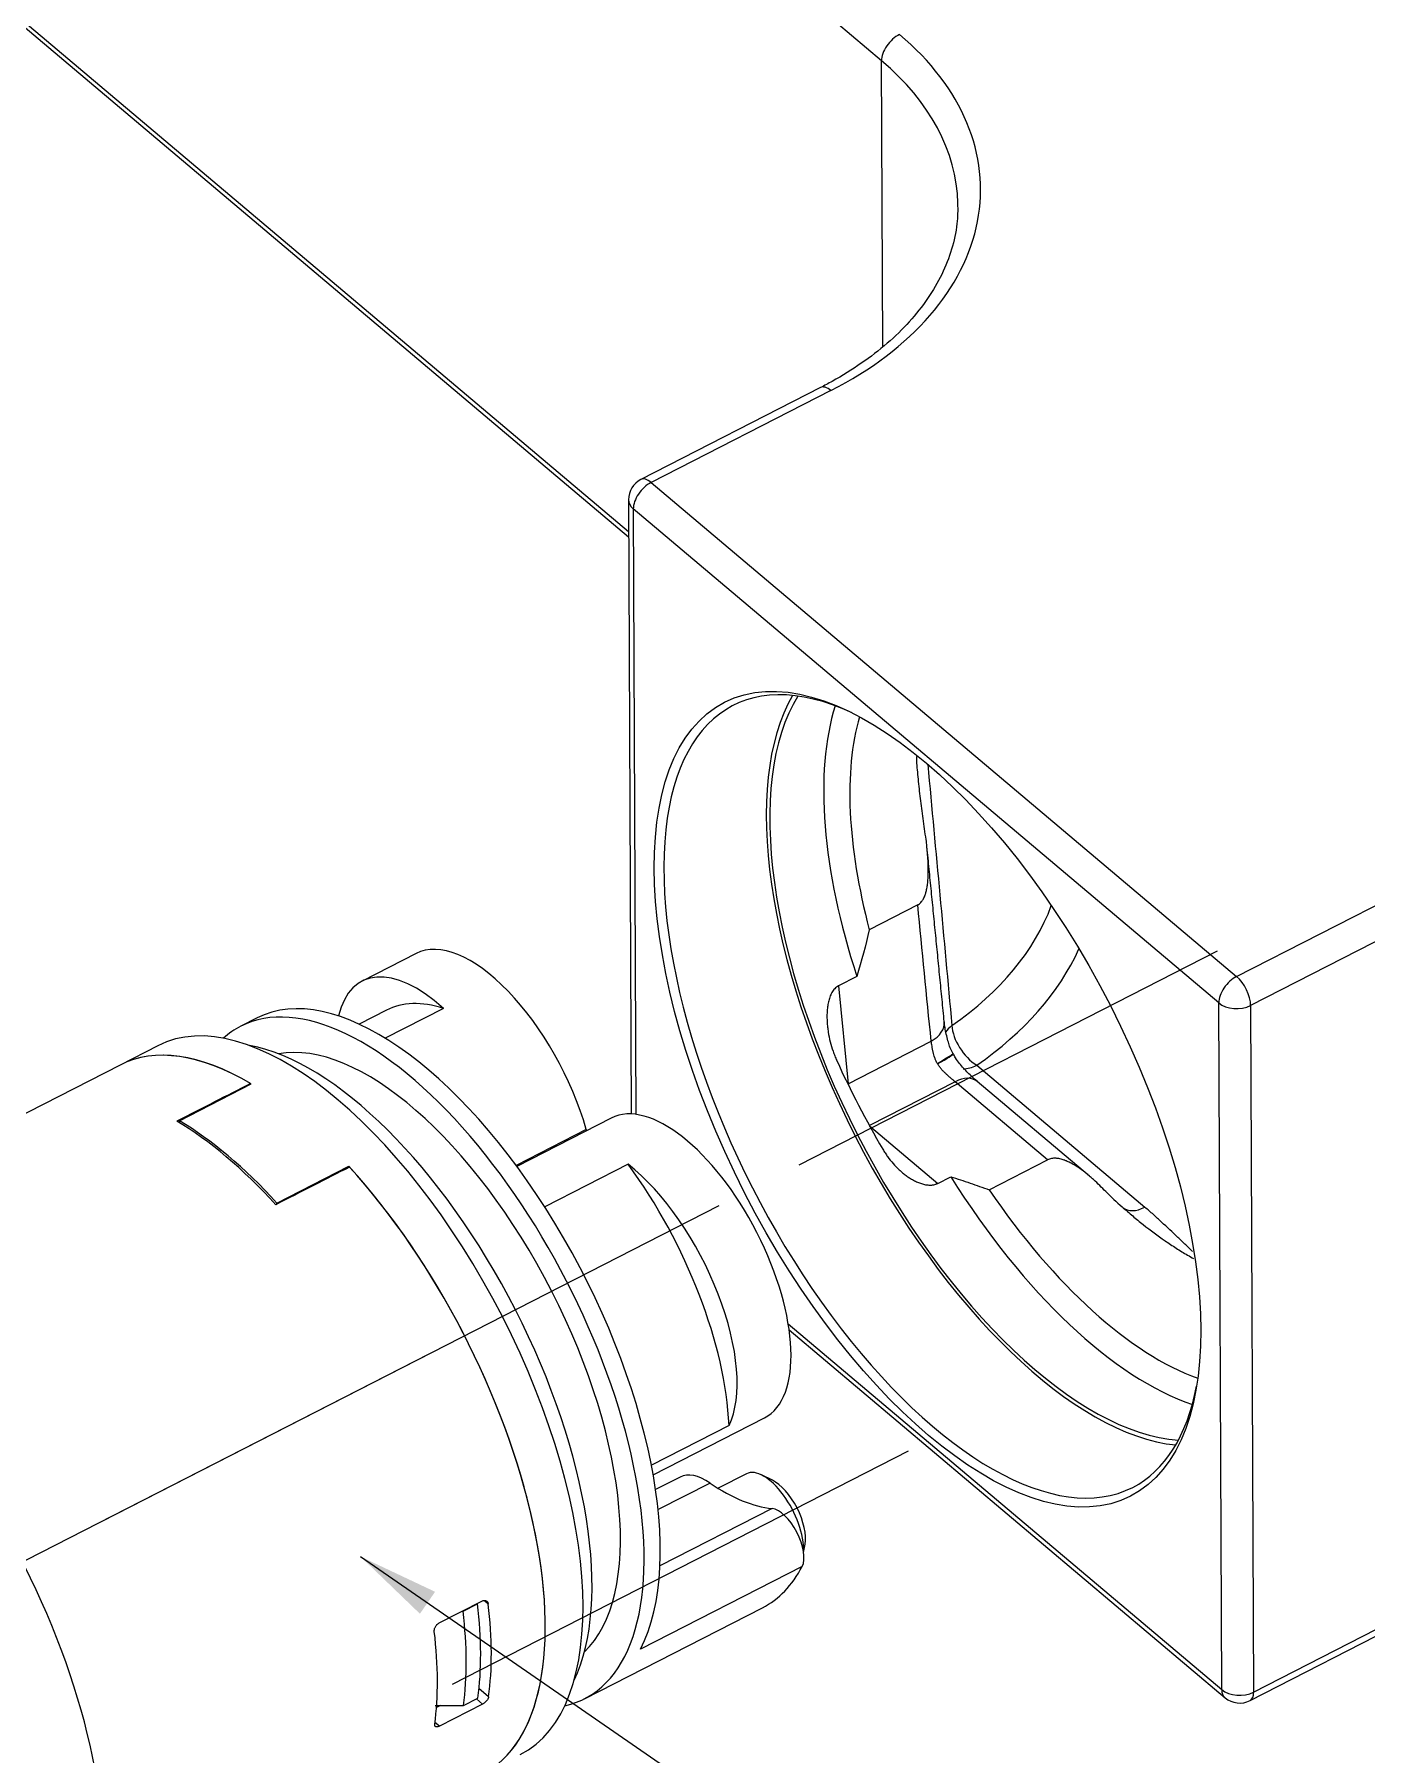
# Model space of a CAD drawing. Extents: x 10170 to 11010, y -16669 to -16075.
# Drawn here: x 10598.9 to 10639.9, y -16268.6 to -16215.7 of the extents above; entities that cross this region are included whole.
import ezdxf

# ---------------------------------------------------------------- set-up
doc = ezdxf.new("R2010")
doc.units = 0
doc.header["$MEASUREMENT"] = 0
doc.linetypes.add('CENTER', pattern=[47.5, 22, -8.5, 8.5, -8.5])
doc.linetypes.add('HIDDEN2', pattern=[4.7625, 3.175, -1.5875])
doc.layers.get('0').update_dxf_attribs({"linetype": 'CONTINUOUS'})
doc.layers.add('1', color=4, linetype='HIDDEN2', lineweight=13)
doc.styles.add('ROMANS', font='Gulim.ttf')
doc.dimstyles.new('STANDARD$7', dxfattribs={"dimtxt": 3.5, "dimasz": 2.5, "dimexe": 0.3, "dimexo": 0.5, "dimgap": 0.8, "dimtad": 3, "dimlfac": 0.5, "dimdsep": 46, "dimtxsty": 'ROMANS', "dimcen": 0, "dimclrd": 2, "dimclre": 2, "dimclrt": 4, "dimadec": 0, "dimazin": 0, "dimtfac": 1, "dimtmove": 0, "dimatfit": 3, "dimfxl": 0, "dimtolj": 1, "dimarcsym": 0})

msp = doc.modelspace()

# ---------------------------------------------------------------- linework, layer by layer
at = {"layer": '1', "color": 1, "linetype": 'Continuous', "lineweight": 13}
for p, q in [((10625.02124, -16216.48106), (10593.16172, -16189.60581)), ((10581.0334, -16200.42685), (10617.2371, -16230.96665)), ((10625.05939, -16225.27775), (10625.02124, -16216.48106)), ((10623.46189, -16226.63068), (10617.93059, -16229.4593)), ((10635.94864, -16244.65851), (10666.64735, -16228.95967)), ((10617.93059, -16229.4593), (10635.94864, -16244.65851)), ((10667.07864, -16229.84979), (10636.37993, -16245.54862)), ((10617.37975, -16230.27039), (10617.46055, -16248.9034)), ((10635.3978, -16245.4696), (10617.37975, -16230.27039)), ((10623.69374, -16244.9478), (10623.99762, -16247.95695)), ((10635.48942, -16266.59883), (10635.3978, -16245.4696)), ((10636.37993, -16245.54862), (10636.47155, -16266.67785)), ((10623.99762, -16247.95695), (10626.54805, -16246.6527)), ((10627.94837, -16247.39087), (10633.125, -16251.75763)), ((10627.28546, -16247.89886), (10624.64779, -16249.24772)), ((10630.13101, -16250.29923), (10627.28546, -16247.89886)), ((10615.93342, -16249.36715), (10613.77486, -16250.471)), ((10624.65372, -16249.25854), (10626.74751, -16251.02477)), ((10636.47155, -16266.67785), (10667.17027, -16250.97901)), ((10622.1479, -16255.34452), (10635.48942, -16266.59883)), ((10619.74351, -16260.24616), (10618.14335, -16261.06446)), ((10621.65492, -16261.03207), (10618.20193, -16262.79787)), ((10622.57918, -16262.81107), (10617.60101, -16265.35682)), ((10612.91559, -16263.96906), (10612.78593, -16263.85968)), ((10612.74146, -16267.04691), (10612.55302, -16266.88795)), ((10612.92796, -16266.8215), (10612.63139, -16266.57133)), ((10611.41395, -16267.72578), (10611.27659, -16267.6099))]:
    msp.add_line(p, q, dxfattribs=at)
at = {"layer": '1', "color": 7, "linetype": 'Continuous', "lineweight": 18}
for p, q in [((10581.13293, -16200.67714), (10617.23723, -16231.13309)), ((10623.14547, -16226.53567), (10617.61417, -16229.36429)), ((10617.23289, -16229.99056), (10617.31484, -16248.89033)), ((10626.13321, -16242.45854), (10624.64351, -16243.22035)), ((10610.696, -16243.94914), (10609.03661, -16244.79773)), ((10624.26002, -16244.65821), (10623.69374, -16244.9478)), ((10609.78096, -16245.69357), (10608.93923, -16246.12401)), ((10611.53749, -16245.6401), (10609.74379, -16246.55737)), ((10605.80013, -16245.93549), (10605.30231, -16246.19007)), ((10602.74764, -16246.78889), (10601.58607, -16247.3829)), ((10601.58607, -16247.3829), (10587.97907, -16254.3413)), ((10603.41024, -16249.0971), (10605.62276, -16247.96565)), ((10631.417, -16250.79979), (10627.96592, -16247.88862)), ((10616.70201, -16249.01555), (10613.7972, -16250.50102)), ((10603.41051, -16249.1586), (10603.41024, -16249.0971)), ((10606.41325, -16251.6303), (10608.62577, -16250.49885)), ((10608.62592, -16250.53328), (10608.62577, -16250.49885)), ((10617.22483, -16250.43769), (10614.65703, -16251.75082)), ((10628.32991, -16251.22029), (10630.13101, -16250.29923)), ((10626.74751, -16251.02477), (10627.14994, -16250.81897)), ((10606.4134, -16251.66473), (10606.41325, -16251.6303)), ((10636.36126, -16266.9392), (10667.05998, -16251.24036)), ((10622.17733, -16255.53568), (10635.5912, -16266.85102)), ((10620.32737, -16258.47386), (10617.93712, -16259.6962)), ((10617.99192, -16259.99196), (10621.41896, -16258.23943)), ((10618.82142, -16260.06224), (10618.06583, -16260.44863)), ((10620.86326, -16259.96153), (10619.9919, -16260.40713)), ((10621.6607, -16260.15824), (10621.32249, -16259.99522)), ((10622.62336, -16262.38289), (10622.66855, -16262.12907)), ((10612.72772, -16263.87752), (10611.40021, -16264.55639)), ((10612.13972, -16264.1876), (10612.58222, -16263.96131)), ((10612.58222, -16263.96131), (10612.57529, -16263.95547)), ((10615.88357, -16266.88148), (10621.35956, -16264.08115)), ((10612.74146, -16267.04691), (10611.41395, -16267.72578)), ((10612.15232, -16267.09287), (10612.59482, -16266.86658)), ((10611.44554, -16267.08952), (10611.32347, -16267.15194))]:
    msp.add_line(p, q, dxfattribs=at)
at = {"layer": '1', "color": 1, "linetype": 'CENTER', "lineweight": 13}
for p, q in [((10622.48871, -16250.45246), (10635.35863, -16243.87099)), ((10620.01482, -16251.71758), (10601.00513, -16261.43883)), ((10611.10941, -16256.27166), (10589.61067, -16267.26578)), ((10625.83467, -16259.26685), (10611.80319, -16266.44233))]:
    msp.add_line(p, q, dxfattribs=at)
at = {"layer": '1', "color": 7, "linetype": 'Continuous', "lineweight": 18}
for centre, start, end in [((10617.93288, -16229.98753), 117.084486, 180.248445), ((10636.04255, -16266.31597), 229.850536, 297.084486)]:
    msp.add_arc(centre, 0.7, start, end, dxfattribs=at)
at = {"layer": '1', "color": 1, "linetype": 'Continuous', "lineweight": 13}
for centre, major_axis, ratio, start_param, end_param in [((10616.16887, -16220.47862), (11.89989, 0.0516), 0.65615933, 5.36922127, 6.9400176), ((10625.57437, -16216.19819), (-0.45135, -0.53506), 0.59760843, 4.10016161, 5.67095794), ((10616.17116, -16221.00685), (-11.19989, -0.04857), 0.65615933, 3.15474207, 3.79842495), ((10623.46418, -16227.15891), (-0.31871, 0.62324), 0.46078096, 5.45112109, 6.28317749), ((10617.93288, -16229.98753), (-0.45135, -0.53506), 0.59760843, 4.10016161, 5.67095794), ((10617.93288, -16229.98753), (-0.31871, 0.62324), 0.46078096, 5.45112109, 6.28317749), ((10617.93288, -16229.98753), (0.69999, 0.00304), 0.65615933, 3.14158732, 3.79842495), ((10618.21967, -16240.59243), (-12.37541, -0.05366), 0.65615933, 2.37823266, 2.90048672), ((10618.22292, -16241.34331), (13.42396, 0.05821), 0.65615933, 5.51982531, 5.99265429), ((10635.95093, -16245.18674), (-0.45135, -0.53506), 0.59760843, 4.10016161, 5.67095794), ((10635.95093, -16245.18674), (-0.31871, 0.62324), 0.46078096, 3.88032477, 5.45112109), ((10635.95093, -16245.18674), (0.69999, 0.00304), 0.65615933, 3.79842495, 5.36922127), ((10625.90561, -16246.15209), (-1.04491, -0.10329), 0.64637891, 2.1675731, 3.14136545), ((10627.94493, -16246.59852), (1.04524, 0.09986), 0.65182786, 2.3199302, 2.65914747), ((10627.94493, -16246.59852), (0.59757, -0.86337), 0.54522761, 3.8656968, 5.38413325), ((10626.28677, -16247.51409), (0.92857, 0.49016), 0.05512129, 5.19011249, 6.27941032), ((10627.12688, -16247.18585), (0.54698, -0.89914), 0.39020353, 4.64054665, 4.65384252), ((10626.29986, -16247.53874), (0.92577, 0.49542), 0.04310834, 5.19032101, 6.27548172), ((10627.94493, -16246.59852), (0.67702, 0.80258), 0.59760843, 3.57985943, 4.10016161), ((10624.64006, -16248.45757), (0.47807, -0.93485), 0.46078096, 3.93268465, 3.98443047), ((10627.2889, -16248.6912), (-0.67702, -0.80258), 0.59760843, 3.14161018, 4.10016161), ((10633.12156, -16250.96529), (-0.67702, -0.80258), 0.59760843, 0.00000414, 0.95856896), ((10636.04255, -16266.31597), (-0.45135, -0.53506), 0.59760843, 5.67095794, 6.28319978), ((10636.04255, -16266.31597), (0.69999, 0.00304), 0.65615933, 3.79842495, 5.36922127), ((10636.04255, -16266.31597), (-0.31871, 0.62324), 0.46078096, 3.14158365, 3.88032477)]:
    msp.add_ellipse(centre, major_axis=major_axis, ratio=ratio, start_param=start_param, end_param=end_param, dxfattribs=at)
at = {"layer": '1', "color": 7, "linetype": 'Continuous', "lineweight": 18}
for centre, major_axis, ratio, start_param, end_param in [((10616.17116, -16221.00685), (-11.19989, -0.04857), 0.65615933, 3.14158666, 3.15474207), ((10626.60052, -16248.34975), (6.15116, -12.02844), 0.46078096, 2.60847063, 6.28318531), ((10629.75337, -16246.73744), (6.15116, -12.02844), 0.46078096, 3.43009524, 5.9947148), ((10629.75337, -16246.73744), (6.07148, -11.87263), 0.46078096, 3.41006762, 6.01464426), ((10631.41276, -16245.88885), (6.07148, -11.87263), 0.46078096, 3.5803384, 4.37991173), ((10631.85119, -16245.66464), (5.80057, -11.34288), 0.46078096, 3.59842339, 4.26965774), ((10613.05447, -16248.56109), (2.35847, -4.61194), 0.46078096, 1.16843178, 3.1416728), ((10611.39508, -16249.40967), (2.35847, -4.61194), 0.46078096, 2.25931669, 3.63860211), ((10611.09076, -16256.2812), (-5.29063, 10.34571), 0.46078096, 3.457634, 6.28315278), ((10608.32511, -16257.69551), (-5.57747, 10.90662), 0.46078096, 3.14165781, 6.28315232), ((10610.59294, -16256.53577), (-5.29063, 10.34571), 0.46078096, 3.02051016, 6.28318531), ((10613.54813, -16253.06019), (3.76717, -7.36662), 0.46078096, 2.71190112, 3.14160215), ((10610.59294, -16256.53577), (-5.29063, 10.34571), 0.46078096, 0, 0.1210164), ((10607.16354, -16258.28952), (-5.57747, 10.90662), 0.46078096, 5.65247902, 6.28319844), ((10607.16354, -16258.28952), (-5.57747, 10.90662), 0.46078096, 5.65539595, 6.28318681), ((10608.98887, -16257.35607), (-5.29063, 10.34571), 0.46078096, 3.47829913, 5.94651104), ((10610.59294, -16256.53577), (-4.74882, 9.28621), 0.46078096, 3.27635358, 6.14845644), ((10629.75337, -16246.73744), (6.52496, -11.63874), 0.42588267, 4.52029157, 4.75196979), ((10619.06049, -16253.62749), (-2.35847, 4.61194), 0.46078096, 3.14167292, 6.28314678), ((10604.8957, -16259.44925), (-5.57747, 10.90662), 0.46078096, 5.24684624, 5.65539595), ((10604.95102, -16259.42097), (-5.57747, 10.90662), 0.46078096, 5.24976317, 5.65247902), ((10616.05013, -16249.39983), (0.09561, -0.18697), 0.46078096, 4.31002443, 4.49481172), ((10607.16354, -16258.28952), (5.57747, -10.90662), 0.46078096, 0.00000724, 2.10817052), ((10607.16354, -16258.28952), (5.57747, -10.90662), 0.46078096, 0.00003968, 2.10525359), ((10615.26401, -16254.50763), (-3.76717, 7.36662), 0.46078096, 3.92937092, 5.04874841), ((10617.4011, -16254.47608), (-2.35847, 4.61194), 0.46078096, 3.47678648, 5.50133285), ((10631.41276, -16245.88885), (6.07148, -11.87263), 0.46078096, 4.89705788, 5.8444367), ((10631.85119, -16245.66464), (5.80057, -11.34288), 0.46078096, 4.977911, 5.82636192), ((10633.12156, -16250.96529), (-0.67702, -0.80258), 0.59760843, 6.23931756, 6.28318945), ((10593.55654, -16265.24792), (-5.57747, 10.90662), 0.46078096, 2.30697588, 5.4511211), ((10626.60052, -16248.34975), (6.15116, -12.02844), 0.46078096, 0, 0.53305599), ((10619.95285, -16262.27472), (-1.13143, 2.21249), 0.46078096, 5.58367263, 6.28319886), ((10621.61224, -16261.42614), (-0.74897, 1.4646), 0.46078096, 3.81837648, 6.28315206), ((10621.8888, -16261.28471), (0.58962, -1.15299), 0.46078096, 0.54591716, 2.59561), ((10619.06049, -16253.62749), (-3.69157, 7.21878), 0.46078096, 2.44207997, 2.85351809), ((10621.9909, -16261.99098), (-0.47807, 0.93485), 0.46078096, 3.457634, 5.99511075), ((10616.06893, -16253.73544), (-5.29063, 10.34571), 0.46078096, 3.14158745, 3.457634), ((10604.84039, -16259.47754), (-5.49779, 10.75081), 0.46078096, 3.72022136, 4.04042817), ((10605.2829, -16259.25125), (-5.49779, 10.75081), 0.46078096, 3.72022136, 4.04042817), ((10605.50415, -16259.1381), (-5.57747, 10.90662), 0.46078096, 3.7254203, 4.03522924), ((10603.84476, -16259.98669), (5.57747, -10.90662), 0.46078096, 0.58382764, 0.89363658)]:
    msp.add_ellipse(centre, major_axis=major_axis, ratio=ratio, start_param=start_param, end_param=end_param, dxfattribs=at)
msp.add_ellipse((10626.43459, -16248.43461), major_axis=(-6.24677, 12.21541), ratio=0.46078096, dxfattribs=at)
for points, knots in [([(10627.35848, -16220.86944), (10627.36905, -16221.07866), (10627.35642, -16221.55063), (10627.20021, -16222.2828), (10626.89894, -16223.05514), (10626.46136, -16223.80233), (10625.8966, -16224.51418), (10625.21171, -16225.18241), (10624.41514, -16225.79927), (10623.70433, -16226.24039), (10623.2657, -16226.47417), (10623.14547, -16226.53567)], [0, 0, 0, 0, 0.099698, 0.22537652, 0.35014343, 0.47338002, 0.59516698, 0.71591349, 0.83604395, 0.95587693, 1, 1, 1, 1]), ([(10626.39346, -16240.44148), (10626.35743, -16240.22463), (10626.32564, -16240.01093), (10626.26808, -16239.59102), (10626.24231, -16239.38481), (10626.20697, -16239.08174), (10626.19574, -16238.98175), (10626.1743, -16238.78393), (10626.16407, -16238.68604), (10626.13487, -16238.39635), (10626.11733, -16238.20843), (10626.10183, -16238.02566)], [0, 0, 0, 0, 0.25, 0.25, 0.5, 0.5, 0.625, 0.625, 0.75, 0.75, 1, 1, 1, 1]), ([(10626.13321, -16242.45854), (10626.15154, -16242.44916), (10626.16898, -16242.4379), (10626.19392, -16242.41833), (10626.20203, -16242.41137), (10626.21785, -16242.39658), (10626.2256, -16242.38871), (10626.24794, -16242.36417), (10626.26165, -16242.34662), (10626.28075, -16242.31882), (10626.28687, -16242.30931), (10626.29866, -16242.28982), (10626.30433, -16242.27985), (10626.32051, -16242.24968), (10626.33028, -16242.22912), (10626.34821, -16242.18727), (10626.35638, -16242.16599), (10626.36763, -16242.13363), (10626.37121, -16242.12276), (10626.37808, -16242.1009), (10626.38136, -16242.08988), (10626.39076, -16242.05679), (10626.3964, -16242.03471), (10626.4118, -16241.96843), (10626.42007, -16241.92418), (10626.43374, -16241.83565), (10626.43914, -16241.79136), (10626.44777, -16241.70278), (10626.45099, -16241.65838), (10626.45569, -16241.57046), (10626.45718, -16241.52686), (10626.45963, -16241.39698), (10626.45863, -16241.3116), (10626.45327, -16241.14269), (10626.4489, -16241.05917), (10626.43791, -16240.89367), (10626.43129, -16240.81169), (10626.41655, -16240.64907), (10626.40844, -16240.56843), (10626.39985, -16240.48838)], [0, 0, 0, 0, 0.03125, 0.03125, 0.046875, 0.046875, 0.0625, 0.0625, 0.09375, 0.09375, 0.109375, 0.109375, 0.125, 0.125, 0.15625, 0.15625, 0.1875, 0.1875, 0.203125, 0.203125, 0.21875, 0.21875, 0.25, 0.25, 0.3125, 0.3125, 0.375, 0.375, 0.4375, 0.4375, 0.5, 0.5, 0.625, 0.625, 0.75, 0.75, 0.875, 0.875, 1, 1, 1, 1]), ([(10623.69374, -16244.9478), (10623.65234, -16244.96897), (10623.61468, -16244.99778), (10623.56338, -16245.05156), (10623.54763, -16245.07074), (10623.51838, -16245.11118), (10623.50489, -16245.13244), (10623.47986, -16245.17676), (10623.46828, -16245.19992), (10623.44727, -16245.24684), (10623.43777, -16245.2707), (10623.41175, -16245.34328), (10623.3977, -16245.39298), (10623.38039, -16245.46902), (10623.37525, -16245.49467), (10623.36619, -16245.54589), (10623.36226, -16245.57153), (10623.35204, -16245.64849), (10623.34732, -16245.69988), (10623.3413, -16245.80279), (10623.34001, -16245.85431), (10623.34043, -16245.95747), (10623.34215, -16246.00912), (10623.34677, -16246.08666), (10623.34866, -16246.11253), (10623.35307, -16246.16401), (10623.3556, -16246.18966), (10623.36409, -16246.26636), (10623.37098, -16246.31715), (10623.39505, -16246.46858), (10623.41564, -16246.56828), (10623.46537, -16246.76537), (10623.49453, -16246.86275), (10623.54485, -16247.00704), (10623.56274, -16247.05483), (10623.59128, -16247.12606), (10623.60109, -16247.14973), (10623.62119, -16247.19669), (10623.6315, -16247.22), (10623.64207, -16247.24314)], [0, 0, 0, 0, 0.0625, 0.0625, 0.09375, 0.09375, 0.125, 0.125, 0.15625, 0.15625, 0.1875, 0.1875, 0.25, 0.25, 0.28125, 0.28125, 0.3125, 0.3125, 0.375, 0.375, 0.4375, 0.4375, 0.5, 0.5, 0.53125, 0.53125, 0.5625, 0.5625, 0.625, 0.625, 0.75, 0.75, 0.875, 0.875, 0.9375, 0.9375, 0.96875, 0.96875, 1, 1, 1, 1]), ([(10627.21863, -16247.02179), (10627.20844, -16247.00544), (10627.13545, -16246.88346), (10627.04981, -16246.60348), (10626.97733, -16246.2806), (10626.95745, -16246.11213), (10626.95355, -16246.05555)], [0, 0, 0, 0, 0.04900899, 0.3640768, 0.76936058, 1, 1, 1, 1]), ([(10627.96314, -16247.88387), (10627.91272, -16247.843), (10627.78266, -16247.72932), (10627.54766, -16247.49119), (10627.33846, -16247.24683), (10627.25217, -16247.08359), (10627.23141, -16247.04074)], [0, 0, 0, 0, 0.22058917, 0.55054246, 0.88536127, 1, 1, 1, 1]), ([(10605.60133, -16247.95298), (10605.23257, -16248.14156), (10604.86381, -16248.33014), (10604.10786, -16248.71672), (10603.72068, -16248.91472), (10603.3335, -16249.11272)], [0, 0, 0, 0, 0.48781657, 0.48781657, 1, 1, 1, 1]), ([(10625.05871, -16249.97468), (10625.08142, -16250.01365), (10625.10516, -16250.05212), (10625.14228, -16250.10911), (10625.1549, -16250.12798), (10625.18066, -16250.16549), (10625.1938, -16250.18414), (10625.26049, -16250.27635), (10625.31702, -16250.347), (10625.43629, -16250.48217), (10625.49903, -16250.5467), (10625.59814, -16250.63857), (10625.63202, -16250.66837), (10625.68418, -16250.71173), (10625.70179, -16250.72596), (10625.7375, -16250.75395), (10625.75561, -16250.76774), (10625.81049, -16250.80817), (10625.84773, -16250.83389), (10625.92368, -16250.88262), (10625.96238, -16250.90562), (10626.02166, -16250.9378), (10626.04162, -16250.94814), (10626.082, -16250.96796), (10626.10246, -16250.97746), (10626.16419, -16251.00439), (10626.20577, -16251.02024), (10626.28987, -16251.04693), (10626.3324, -16251.05778), (10626.3863, -16251.06741), (10626.39711, -16251.06914), (10626.41882, -16251.07216), (10626.42971, -16251.07346), (10626.46218, -16251.07663), (10626.50522, -16251.07898), (10626.54764, -16251.07724), (10626.57921, -16251.07423), (10626.58969, -16251.07294), (10626.61055, -16251.06977), (10626.62096, -16251.06787), (10626.65173, -16251.06129), (10626.67169, -16251.05572), (10626.70077, -16251.04552), (10626.71033, -16251.04181), (10626.72914, -16251.03376), (10626.73838, -16251.02943), (10626.74751, -16251.02477)], [0, 0, 0, 0, 0.0625, 0.0625, 0.09375, 0.09375, 0.125, 0.125, 0.25, 0.25, 0.375, 0.375, 0.4375, 0.4375, 0.46875, 0.46875, 0.5, 0.5, 0.5625, 0.5625, 0.625, 0.625, 0.65625, 0.65625, 0.6875, 0.6875, 0.75, 0.75, 0.8125, 0.8125, 0.828125, 0.828125, 0.84375, 0.84375, 0.875, 0.90625, 0.90625, 0.921875, 0.921875, 0.9375, 0.9375, 0.96875, 0.96875, 0.984375, 0.984375, 1, 1, 1, 1]), ([(10608.64724, -16250.52238), (10608.27848, -16250.71095), (10607.90972, -16250.89953), (10607.15377, -16251.28611), (10606.76659, -16251.48411), (10606.37941, -16251.68211)], [0, 0, 0, 0, 0.48781657, 0.48781657, 1, 1, 1, 1]), ([(10631.92147, -16251.27598), (10631.86109, -16251.21409), (10631.79957, -16251.15245), (10631.67349, -16251.03013), (10631.60896, -16250.96944), (10631.50915, -16250.87958), (10631.47546, -16250.8499), (10631.40728, -16250.79134), (10631.37277, -16250.76245), (10631.26778, -16250.67715), (10631.19586, -16250.62209), (10631.08384, -16250.54354), (10631.04574, -16250.51799), (10630.96858, -16250.46908), (10630.92946, -16250.44567), (10630.84989, -16250.40138), (10630.80944, -16250.3805), (10630.7475, -16250.35162), (10630.72664, -16250.34241), (10630.69498, -16250.32928), (10630.68436, -16250.32502), (10630.663, -16250.31676), (10630.65224, -16250.31275), (10630.59837, -16250.29351), (10630.55493, -16250.28056), (10630.48907, -16250.26589), (10630.467, -16250.2618), (10630.43368, -16250.25706), (10630.42254, -16250.25572), (10630.40039, -16250.25357), (10630.38937, -16250.25275), (10630.33448, -16250.25004), (10630.29131, -16250.25219), (10630.20684, -16250.26763), (10630.1674, -16250.28063), (10630.13101, -16250.29923)], [0, 0, 0, 0, 0.125, 0.125, 0.25, 0.25, 0.3125, 0.3125, 0.375, 0.375, 0.5, 0.5, 0.5625, 0.5625, 0.625, 0.625, 0.6875, 0.6875, 0.71875, 0.71875, 0.734375, 0.734375, 0.75, 0.75, 0.8125, 0.8125, 0.84375, 0.84375, 0.859375, 0.859375, 0.875, 0.875, 0.9375, 0.9375, 1, 1, 1, 1]), ([(10627.14994, -16250.81897), (10627.24976, -16250.85077), (10627.3494, -16250.883), (10627.54782, -16250.94824), (10627.84422, -16251.04727), (10628.13676, -16251.15), (10628.32991, -16251.22029)], [0, 0, 0, 0, 0.25, 0.25, 0.5, 1, 1, 1, 1]), ([(10632.42416, -16251.74936), (10632.53218, -16251.84324), (10632.64035, -16251.93557), (10632.85756, -16252.11673), (10632.9666, -16252.20556), (10633.29571, -16252.46623), (10633.5178, -16252.63228), (10633.80082, -16252.82864), (10633.85769, -16252.86735), (10633.97202, -16252.94362), (10634.02949, -16252.98118), (10634.2025, -16253.09188), (10634.31877, -16253.16311), (10634.49861, -16253.26824), (10634.56143, -16253.30404), (10634.62456, -16253.3391)], [0, 0, 0, 0, 0.15306905, 0.15306905, 0.3061381, 0.3061381, 0.6122762, 0.6122762, 0.68881072, 0.68881072, 0.76534525, 0.76534525, 0.9184143, 0.9184143, 1, 1, 1, 1]), ([(10612.72772, -16263.87752), (10612.73875, -16263.87188), (10612.74974, -16263.8675), (10612.76618, -16263.86274), (10612.77165, -16263.86146), (10612.78257, -16263.85951), (10612.78803, -16263.85885), (10612.804, -16263.85786), (10612.81425, -16263.85846), (10612.82904, -16263.86123), (10612.83389, -16263.86248), (10612.84326, -16263.86559), (10612.84776, -16263.86743), (10612.86075, -16263.87384), (10612.86871, -16263.87924), (10612.87957, -16263.88908), (10612.88298, -16263.89264), (10612.88931, -16263.90017), (10612.89517, -16263.90817), (10612.90011, -16263.91708), (10612.90458, -16263.92645), (10612.90659, -16263.93139), (10612.9118, -16263.94668), (10612.91423, -16263.95754), (10612.91559, -16263.96906)], [0, 0, 0, 0, 0.125, 0.125, 0.1875, 0.1875, 0.25, 0.25, 0.375, 0.375, 0.4375, 0.4375, 0.5, 0.5, 0.625, 0.625, 0.6875, 0.6875, 0.75, 0.8125, 0.8125, 0.875, 0.875, 1, 1, 1, 1]), ([(10611.2562, -16264.81764), (10611.25484, -16264.80612), (10611.25454, -16264.79424), (10611.25564, -16264.77589), (10611.25627, -16264.76968), (10611.25805, -16264.7571), (10611.25921, -16264.75069), (10611.26344, -16264.73158), (10611.26723, -16264.7189), (10611.27677, -16264.69365), (10611.28259, -16264.68099), (10611.29577, -16264.65683), (10611.30315, -16264.64522), (10611.31547, -16264.62853), (10611.3198, -16264.62307), (10611.32869, -16264.61263), (10611.33328, -16264.60763), (10611.34743, -16264.59324), (10611.35742, -16264.58447), (10611.37841, -16264.56878), (10611.38918, -16264.56204), (10611.40021, -16264.55639)], [0, 0, 0, 0, 0.125, 0.125, 0.1875, 0.1875, 0.25, 0.25, 0.375, 0.375, 0.5, 0.5, 0.625, 0.625, 0.6875, 0.6875, 0.75, 0.75, 0.875, 0.875, 1, 1, 1, 1]), ([(10612.92796, -16266.8215), (10612.92668, -16266.8308), (10612.92435, -16266.84046), (10612.91934, -16266.85551), (10612.91741, -16266.86062), (10612.91304, -16266.87102), (10612.91058, -16266.87633), (10612.90256, -16266.89224), (10612.89633, -16266.90287), (10612.88216, -16266.92421), (10612.87412, -16266.935), (10612.85692, -16266.95577), (10612.84772, -16266.96584), (10612.83298, -16266.98049), (10612.82789, -16266.98531), (10612.81761, -16266.99458), (10612.81241, -16266.99906), (10612.79658, -16267.01202), (10612.78572, -16267.02006), (10612.76356, -16267.03477), (10612.7525, -16267.04127), (10612.74146, -16267.04691)], [0, 0, 0, 0, 0.125, 0.125, 0.1875, 0.1875, 0.25, 0.25, 0.375, 0.375, 0.5, 0.5, 0.625, 0.625, 0.6875, 0.6875, 0.75, 0.75, 0.875, 0.875, 1, 1, 1, 1]), ([(10611.41395, -16267.72578), (10611.40292, -16267.73142), (10611.39222, -16267.73605), (10611.37665, -16267.74153), (10611.37154, -16267.74312), (10611.36148, -16267.74579), (10611.35652, -16267.74687), (10611.34223, -16267.74929), (10611.33335, -16267.74985), (10611.32098, -16267.74911), (10611.31699, -16267.74859), (10611.30946, -16267.74703), (10611.30591, -16267.74599), (10611.29594, -16267.74213), (10611.29015, -16267.73856), (10611.28279, -16267.73167), (10611.28058, -16267.72913), (10611.27669, -16267.72365), (10611.2733, -16267.71774), (10611.27091, -16267.71098), (10611.26903, -16267.70379), (10611.26834, -16267.69997), (10611.26708, -16267.68801), (10611.2673, -16267.67938), (10611.26857, -16267.67009)], [0, 0, 0, 0, 0.125, 0.125, 0.1875, 0.1875, 0.25, 0.25, 0.375, 0.375, 0.4375, 0.4375, 0.5, 0.5, 0.625, 0.625, 0.6875, 0.6875, 0.75, 0.8125, 0.8125, 0.875, 0.875, 1, 1, 1, 1])]:
    msp.add_open_spline(points, degree=3, knots=knots, dxfattribs=at)
for points, degree in [([(10626.10183, -16238.02566), (10626.10571, -16237.97019), (10626.10976, -16237.91515), (10626.11395, -16237.86056)], 3), ([(10626.39985, -16240.48838), (10626.39815, -16240.47249), (10626.39602, -16240.45686), (10626.39346, -16240.44148)], 3), ([(10626.95046, -16246.04882), (10626.6809, -16243.31743), (10626.40935, -16240.58706)], 2), ([(10624.64351, -16243.22035), (10624.53381, -16243.6971), (10624.40464, -16244.17657), (10624.26002, -16244.65821)], 3), ([(10627.22564, -16247.04332), (10627.22046, -16247.03364), (10627.21534, -16247.02394)], 2), ([(10631.92147, -16251.27598), (10632.08326, -16251.44187), (10632.25135, -16251.59918), (10632.42416, -16251.74936)], 3), ([(10612.13972, -16264.1876), (10612.13366, -16264.18757), (10612.12759, -16264.18755), (10612.12153, -16264.18752)], 3), ([(10611.28634, -16267.0888), (10611.575, -16267.09022), (10611.86366, -16267.09157), (10612.15232, -16267.09287)], 3)]:
    msp.add_open_spline(points, degree=degree, dxfattribs=at)
at = {"layer": '1', "color": 1, "linetype": 'Continuous', "lineweight": 13}
for points in [[(10626.44172, -16238.13208), (10626.69097, -16240.81223), (10626.93884, -16243.49069), (10627.18546, -16246.16761)], [(10626.54805, -16246.6527), (10626.40985, -16245.2546), (10626.27158, -16243.85654), (10626.13321, -16242.45854)]]:
    msp.add_open_spline(points, degree=3, dxfattribs=at)
for points, knots in [([(10626.73768, -16247.33419), (10626.72962, -16247.32007), (10626.72198, -16247.30575), (10626.70744, -16247.27678), (10626.70054, -16247.26209), (10626.68098, -16247.21792), (10626.66943, -16247.18821), (10626.63819, -16247.09877), (10626.62188, -16247.03871), (10626.60462, -16246.96432), (10626.60132, -16246.94944), (10626.59503, -16246.91996), (10626.59204, -16246.90539), (10626.58348, -16246.86221), (10626.57829, -16246.83413), (10626.5638, -16246.7522), (10626.5555, -16246.70069), (10626.54805, -16246.6527)], [0, 0, 0, 0, 0.0625, 0.0625, 0.125, 0.125, 0.25, 0.25, 0.5, 0.5, 0.5625, 0.5625, 0.625, 0.625, 0.75, 0.75, 1, 1, 1, 1]), ([(10627.28546, -16247.89886), (10627.26438, -16247.88107), (10627.24243, -16247.86257), (10627.19686, -16247.82408), (10627.17357, -16247.80437), (10627.1263, -16247.76394), (10627.07831, -16247.72248), (10627.02959, -16247.67856), (10626.98091, -16247.63309), (10626.95651, -16247.60948), (10626.90918, -16247.56124), (10626.88616, -16247.53652), (10626.84191, -16247.48548), (10626.82067, -16247.45917), (10626.78063, -16247.40447), (10626.76182, -16247.37607), (10626.74463, -16247.34631)], [0, 0, 0, 0, 0.125, 0.125, 0.25, 0.25, 0.375, 0.5, 0.5, 0.625, 0.625, 0.75, 0.75, 0.875, 0.875, 1, 1, 1, 1]), ([(10634.59384, -16253.118), (10634.52275, -16253.05259), (10634.4523, -16252.98687), (10634.29941, -16252.84295), (10634.21712, -16252.76467), (10633.97072, -16252.52961), (10633.80708, -16252.37261), (10633.55669, -16252.13944), (10633.47239, -16252.06211), (10633.30105, -16251.90875), (10633.21402, -16251.83273), (10633.125, -16251.75763)], [0, 0, 0, 0, 0.14456803, 0.14456803, 0.31565443, 0.31565443, 0.65782721, 0.65782721, 0.82891361, 0.82891361, 1, 1, 1, 1])]:
    msp.add_open_spline(points, degree=3, knots=knots, dxfattribs=at)

# ---------------------------------------------------------------- leaders
at = {"color": 4, "annotation_type": 0, "has_hookline": 1, "hookline_direction": 0, "text_width": 4.64381}
msp.add_leader([(10608.9888, -16262.51083), (10662.88511, -16299.6843), (10665.38511, -16299.6843)], dimstyle='STANDARD$7', override={"dimgap": 0.8, "dimtad": 0}, dxfattribs=at)

doc.saveas('drawing.dxf')
